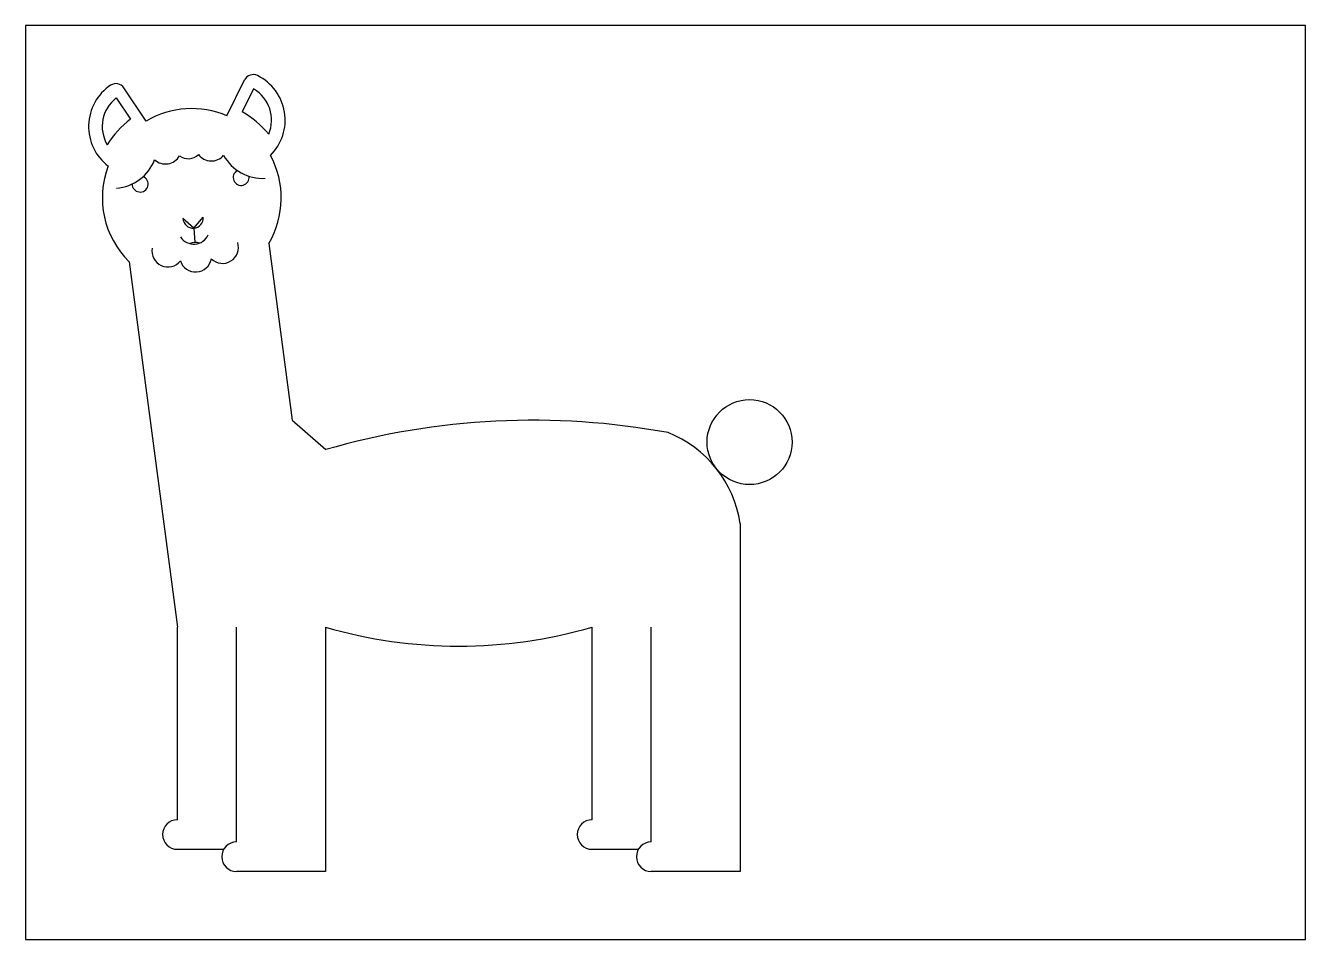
# Model space of a CAD drawing. Header units: millimetres. Extents: x 0 to 70, y 0 to 50.
import ezdxf

# ---------------------------------------------------------------- set-up
doc = ezdxf.new("R2010")
doc.units = ezdxf.units.MM
doc.header["$MEASUREMENT"] = 0
doc.layers.add('AlpacaFig', color=1, linetype='Continuous')

msp = doc.modelspace()

# ---------------------------------------------------------------- linework, layer by layer
at = {"layer": 'AlpacaFig'}
for p, q in [((11.014, 45.063), (11.981, 47.025)), ((6.594, 44.773), (5.379, 46.591)), ((12.468, 46.536), (11.854, 45.283)), ((4.96, 46.043), (5.733, 44.881)), ((9.198, 38.919), (8.606, 39.438)), ((9.198, 38.919), (9.717, 39.511)), ((9.198, 38.919), (9.25, 38.134))]:
    msp.add_line(p, q, dxfattribs=at)
at = {"layer": 'AlpacaFig', "linetype": 'Continuous'}
for p, q in [((13.306, 38.084), (14.583, 28.406)), ((5.663, 37.076), (8.301, 17.08)), ((14.583, 28.406), (16.415, 26.8)), ((39.081, 22.75), (39.081, 3.715)), ((8.301, 6.55), (8.301, 17.08)), ((11.541, 5.335), (11.541, 17.08)), ((16.401, 17.08), (16.401, 3.715)), ((30.981, 6.55), (30.981, 17.08)), ((34.221, 5.335), (34.221, 17.08)), ((8.301, 4.93), (10.84, 4.93)), ((30.981, 4.93), (33.52, 4.93)), ((16.401, 3.715), (11.541, 3.715)), ((39.081, 3.715), (34.221, 3.715))]:
    msp.add_line(p, q, dxfattribs=at)
msp.add_lwpolyline([(0, 0), (70, 0), (70, 50), (0, 50)], close=True, dxfattribs=at)
msp.add_circle((39.6, 27.211), 2.324, dxfattribs=at)
at = {"layer": 'AlpacaFig'}
for centre, radius, start, end in [((12.452, 46.793), 0.525, 63.7586, 153.7586), ((11.485, 44.831), 2.712, 314.59253, 63.7586), ((6.158, 44.481), 2.712, 123.7586, 232.92468), ((4.943, 46.299), 0.525, 33.7586, 123.7586), ((11.485, 44.831), 1.968, 336.92207, 60.03648), ((6.158, 44.481), 1.968, 127.48073, 210.59514), ((9.09, 40.566), 5.468, 127.88485, 147.80111), ((9.09, 40.566), 4.892, 66.83647, 120.68074), ((9.09, 40.566), 5.468, 39.7161, 59.63236), ((7.648, 43.302), 0.875, 227.44461, 331.20284), ((8.897, 43.502), 0.787, 232.15078, 315.36643), ((10.162, 43.467), 0.875, 216.31437, 320.0726), ((12.951, 44.046), 2.406, 208.30677, 273.7586), ((4.807, 43.511), 2.406, 273.7586, 339.21044), ((11.791, 41.692), 0.437, 119.52974, 7.98747), ((6.265, 41.329), 0.437, 179.52974, 67.98747), ((9.162, 39.475), 0.557, 183.7586, 3.7586), ((9.198, 38.919), 0.875, 213.7586, 334.57694), ((7.781, 37.667), 0.875, 169.83857, 321.55957), ((9.299, 37.392), 0.744, 73.17081, 114.3464), ((10.767, 37.863), 0.875, 225.95764, 17.67864), ((9.299, 37.392), 0.875, 197.8981, 349.61911)]:
    msp.add_arc(centre, radius, start, end, dxfattribs=at)
at = {"layer": 'AlpacaFig', "linetype": 'Continuous'}
for centre, radius, start, end in [((9.09, 40.566), 4.892, 329.5167, 28.49954), ((9.09, 40.566), 4.892, 159.01767, 225.51772), ((27.748, -12.46), 40.863, 79.57891, 106.10211), ((32.798, 21.826), 6.351, 8.3692, 68.3692), ((23.691, 42.334), 26.284, 253.89789, 286.10211), ((8.301, 5.74), 0.81, 90, 270), ((30.981, 5.74), 0.81, 90, 270), ((11.541, 4.525), 0.81, 90, 270), ((34.221, 4.525), 0.81, 90, 270)]:
    msp.add_arc(centre, radius, start, end, dxfattribs=at)

doc.saveas('drawing.dxf')
